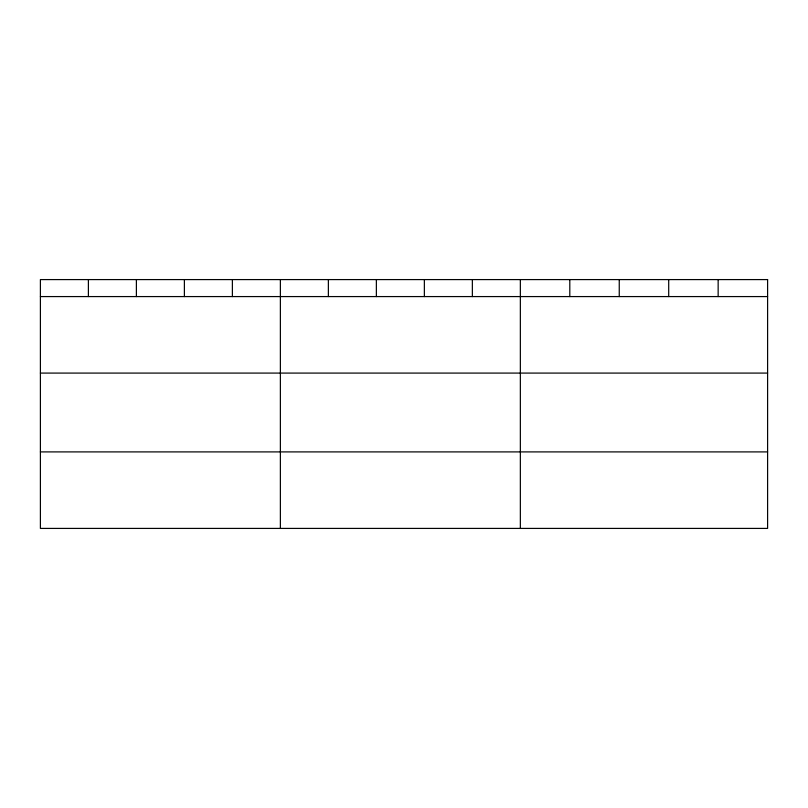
<?xml version="1.0" encoding="UTF-8"?>
<svg xmlns="http://www.w3.org/2000/svg" width="808" height="808" viewBox="0 0 808 808"><rect width="100%" height="100%" fill="white"/><g stroke="black" fill="none" stroke-linecap="round" stroke-linejoin="round"><path stroke-width="1.21" d="M40.4 296.576L767.6 296.576M40.4 373.084L767.6 373.084M40.4 451.904L767.6 451.904M718.15 279.588L718.15 296.576M668.701 279.588L668.701 296.576M619.251 279.588L619.251 296.576M569.802 279.588L569.802 296.576M520.352 279.588L520.352 528.412M472.357 279.588L472.357 296.576M424.362 279.588L424.362 296.576M376.366 279.588L376.366 296.576M328.371 279.588L328.371 296.576M280.376 279.588L280.376 528.412M232.381 279.588L232.381 296.576M184.386 279.588L184.386 296.576M136.39 279.588L136.39 296.576M88.395 279.588L88.395 296.576M767.6 279.588L40.4 279.588L40.4 528.412L767.6 528.412L767.6 279.588"/></g></svg>
